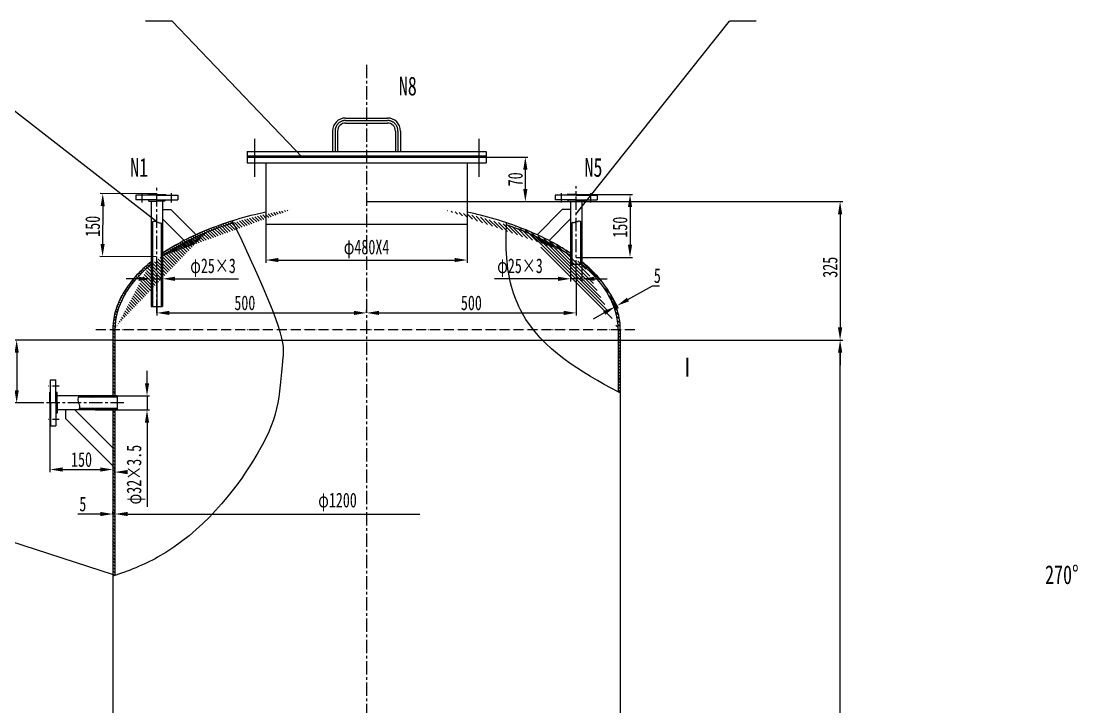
# Model space of a CAD drawing. Extents: x -71325 to -43928, y 2975 to 11014.
# Drawn here: x -70013 to -67494, y 6669 to 8304 of the extents above; entities that cross this region are included whole.
import ezdxf

# ---------------------------------------------------------------- set-up
doc = ezdxf.new("R2010")
doc.units = 0
doc.header["$MEASUREMENT"] = 0
doc.linetypes.add('ACAD_ISO05W100', pattern=[33, 24, -3, 0, -3, 0, -3])
doc.linetypes.add('CENTER', pattern=[50.8, 31.75, -6.35, 6.35, -6.35])
doc.layers.get('0').update_dxf_attribs({"linetype": 'CONTINUOUS'})
doc.layers.get('DEFPOINTS').update_dxf_attribs({"linetype": 'CONTINUOUS'})
doc.layers.add('LAYER1', color=3, linetype='CONTINUOUS')
doc.layers.add('LAYER2', color=1, linetype='CENTER')
doc.styles.get("Standard").update_dxf_attribs({"font": 'txt.shx', "width": 0.7})
doc.styles.add('STYLE1', font='SIMFANG.TTF', dxfattribs={"width": 0.7, "height": 35})
doc.dimstyles.get("Standard").update_dxf_attribs({"dimtxt": 0.18, "dimasz": 0.18, "dimexe": 0.18, "dimexo": 0.0625, "dimgap": 0.09, "dimtad": 0, "dimtih": 1, "dimtoh": 1, "dimdec": 4, "dimzin": 0, "dimdsep": 46, "dimtxsty": 'Standard', "dimcen": 0.09, "dimadec": 0, "dimazin": 0, "dimtfac": 1, "dimtdec": 4, "dimtofl": 0, "dimtmove": 0, "dimatfit": 3, "dimfxl": 0, "dimtolj": 1, "dimtzin": 0, "dimarcsym": 0})
pattern_1 = [(225, (-9345.3885, -114.6603), (2.91681547, -2.91681547), [])]
pattern_2 = [(135, (-9345.3885, -70.66), (-3.8890873, -3.8890873), [])]
pattern_3 = [(225, (-118893.3558, 12512.3767), (2.91681547, -2.91681547), [])]

# ---------------------------------------------------------------- blocks, each defined once
blk = doc.blocks.new('*D87')
at = {"layer": 'DEFPOINTS', "color": 0}
for p in [(-68569.3, 7543.9), (-68060.6, 7543.9), (-68158.3, 5318.9)]:
    blk.add_point(p, dxfattribs=at)
at = {"layer": 'LAYER1', "color": 0, "lineweight": -2}
for p, q in [((-68569.3, 7543.9), (-68054.4, 7543.9)), ((-68060.6, 5348.9), (-68060.6, 7513.9)), ((-68158.3, 5318.9), (-68054.4, 5318.9))]:
    blk.add_line(p, q, dxfattribs=at)
at = {"layer": 'LAYER1', "color": 0}
for points in [[(-68065.6, 7513.9), (-68055.6, 7513.9), (-68060.6, 7543.9)], [(-68065.6, 5348.9), (-68055.6, 5348.9), (-68060.6, 5318.9)]]:
    blk.add_solid(points, dxfattribs=at)
at = {"layer": 'LAYER1', "color": 0, "insert": (-68084.4, 6310.1), "char_height": 35, "attachment_point": 5, "rotation": 90, "style": 'STYLE1'}
blk.add_mtext('\\A1;2225', dxfattribs=at)
blk = doc.blocks.new('*D129')
at = {"layer": 'DEFPOINTS', "color": 0}
for p in [(-69944.8, 7393.9), (-69794.8, 7377.1), (-69794.8, 7235.1)]:
    blk.add_point(p, dxfattribs=at)
at = {"layer": 'LAYER1', "color": 0, "lineweight": -2}
for p, q in [((-69944.8, 7393.9), (-69944.8, 7228.8)), ((-69794.8, 7377.1), (-69794.8, 7228.8)), ((-69914.8, 7235.1), (-69824.8, 7235.1))]:
    blk.add_line(p, q, dxfattribs=at)
at = {"layer": 'LAYER1', "color": 0}
for points in [[(-69914.8, 7240.1), (-69914.8, 7230.1), (-69944.8, 7235.1)], [(-69824.8, 7240.1), (-69824.8, 7230.1), (-69794.8, 7235.1)]]:
    blk.add_solid(points, dxfattribs=at)
at = {"layer": 'LAYER1', "color": 0, "insert": (-69869.4, 7258.8), "char_height": 35, "attachment_point": 5, "style": 'STYLE1'}
blk.add_mtext('\\A1;150', dxfattribs=at)
blk = doc.blocks.new('*D104')
at = {"layer": 'DEFPOINTS', "color": 0}
for p in [(-69837.1, 7410.8), (-69837.1, 7377.1), (-69713.3, 7377.1)]:
    blk.add_point(p, dxfattribs=at)
at = {"layer": 'LAYER1', "color": 0, "lineweight": -2}
for p, q in [((-69713.3, 7440.8), (-69713.3, 7470.8)), ((-69837.1, 7410.8), (-69707, 7410.8)), ((-69713.3, 7410.8), (-69713.3, 7377.1)), ((-69837.1, 7377.1), (-69707, 7377.1)), ((-69713.3, 7347.1), (-69713.3, 7145.8))]:
    blk.add_line(p, q, dxfattribs=at)
at = {"layer": 'LAYER1', "color": 0}
for points in [[(-69718.3, 7440.8), (-69708.3, 7440.8), (-69713.3, 7410.8)], [(-69718.3, 7347.1), (-69708.3, 7347.1), (-69713.3, 7377.1)]]:
    blk.add_solid(points, dxfattribs=at)
at = {"layer": 'LAYER1', "color": 0, "insert": (-69739.7, 7222.9), "char_height": 35, "attachment_point": 5, "rotation": 90, "style": 'STYLE1'}
blk.add_mtext('\\A1;φ32×3.5', dxfattribs=at)
blk = doc.blocks.new('*D109')
at = {"layer": 'DEFPOINTS', "color": 0}
for p in [(-69794.8, 7129), (-69794.8, 7128.9), (-69789.8, 7128.9)]:
    blk.add_point(p, dxfattribs=at)
at = {"layer": 'LAYER1', "color": 0, "lineweight": -2}
for p, q in [((-69794.8, 7128.9), (-69794.8, 7135.2)), ((-69789.8, 7128.9), (-69789.8, 7135.2)), ((-69824.8, 7129), (-69878.1, 7129)), ((-69789.8, 7129), (-69794.8, 7129)), ((-69759.8, 7129), (-69729.8, 7129))]:
    blk.add_line(p, q, dxfattribs=at)
at = {"layer": 'LAYER1', "color": 0}
for points in [[(-69824.8, 7134), (-69824.8, 7124), (-69794.8, 7129)], [(-69759.8, 7134), (-69759.8, 7124), (-69789.8, 7129)]]:
    blk.add_solid(points, dxfattribs=at)
at = {"layer": 'LAYER1', "color": 0, "insert": (-69866.4, 7152.7), "char_height": 35, "attachment_point": 5, "style": 'STYLE1'}
blk.add_mtext('\\A1;5', dxfattribs=at)
blk = doc.blocks.new('*D89')
at = {"layer": 'DEFPOINTS', "color": 0}
for p in [(-69689.9, 7702.2), (-69189.9, 7608.5), (-69189.9, 7608.5)]:
    blk.add_point(p, dxfattribs=at)
at = {"layer": 'LAYER1', "color": 0, "lineweight": -2}
for p, q in [((-69689.9, 7702.2), (-69689.9, 7602.3)), ((-69189.9, 7608.5), (-69189.9, 7614.8)), ((-69659.9, 7608.5), (-69219.9, 7608.5))]:
    blk.add_line(p, q, dxfattribs=at)
at = {"layer": 'LAYER1', "color": 0}
for points in [[(-69659.9, 7613.5), (-69659.9, 7603.5), (-69689.9, 7608.5)], [(-69219.9, 7613.5), (-69219.9, 7603.5), (-69189.9, 7608.5)]]:
    blk.add_solid(points, dxfattribs=at)
at = {"layer": 'LAYER1', "color": 0, "insert": (-69480.1, 7632.3), "char_height": 35, "attachment_point": 5, "style": 'STYLE1'}
blk.add_mtext('\\A1;500', dxfattribs=at)
blk = doc.blocks.new('*D86')
at = {"layer": 'DEFPOINTS', "color": 0}
for p in [(-69690.5, 7892.6), (-69819.3, 7743), (-69691, 7742.6)]:
    blk.add_point(p, dxfattribs=at)
at = {"layer": 'LAYER1', "color": 0, "lineweight": -2}
for p, q in [((-69690.5, 7892.6), (-69825, 7893.1)), ((-69818.9, 7863), (-69819.2, 7773)), ((-69691, 7742.6), (-69825.5, 7743))]:
    blk.add_line(p, q, dxfattribs=at)
at = {"layer": 'LAYER1', "color": 0}
for points in [[(-69823.9, 7863.1), (-69813.9, 7863), (-69818.8, 7893)], [(-69824.2, 7773), (-69814.2, 7773), (-69819.3, 7743)]]:
    blk.add_solid(points, dxfattribs=at)
at = {"layer": 'LAYER1', "color": 0, "insert": (-69842.8, 7815.1), "char_height": 35, "attachment_point": 5, "rotation": 89.8111, "style": 'STYLE1'}
blk.add_mtext('\\A1;150', dxfattribs=at)
blk = doc.blocks.new('*D84')
at = {"layer": 'DEFPOINTS', "color": 0}
for p in [(-69703.3, 7724.1), (-69676.4, 7724.1), (-69703.3, 7689.8)]:
    blk.add_point(p, dxfattribs=at)
at = {"layer": 'LAYER1', "color": 0, "lineweight": -2}
for p, q in [((-69703.3, 7724.1), (-69703.3, 7683.5)), ((-69676.4, 7724.1), (-69676.4, 7683.5)), ((-69733.3, 7689.8), (-69763.3, 7689.8)), ((-69703.3, 7689.8), (-69676.4, 7689.8)), ((-69646.4, 7689.8), (-69495.3, 7689.8))]:
    blk.add_line(p, q, dxfattribs=at)
at = {"layer": 'LAYER1', "color": 0}
for points in [[(-69733.3, 7694.8), (-69733.3, 7684.8), (-69703.3, 7689.8)], [(-69646.4, 7694.8), (-69646.4, 7684.8), (-69676.4, 7689.8)]]:
    blk.add_solid(points, dxfattribs=at)
at = {"layer": 'LAYER1', "color": 0, "insert": (-69555.9, 7716.2), "char_height": 35, "attachment_point": 5, "style": 'STYLE1'}
blk.add_mtext('\\A1;φ25×3', dxfattribs=at)
blk = doc.blocks.new('*D88')
at = {"layer": 'DEFPOINTS', "color": 0}
for p in [(-69189.9, 7873.9), (-68584.8, 7543.9), (-68060.7, 7543.9)]:
    blk.add_point(p, dxfattribs=at)
at = {"layer": 'LAYER1', "color": 0, "lineweight": -2}
for p, q in [((-69189.9, 7873.9), (-68054.4, 7873.9)), ((-68060.7, 7843.9), (-68060.7, 7573.9)), ((-68584.8, 7543.9), (-68054.4, 7543.9))]:
    blk.add_line(p, q, dxfattribs=at)
at = {"layer": 'LAYER1', "color": 0}
for points in [[(-68065.7, 7843.9), (-68055.7, 7843.9), (-68060.7, 7873.9)], [(-68065.7, 7573.9), (-68055.7, 7573.9), (-68060.7, 7543.9)]]:
    blk.add_solid(points, dxfattribs=at)
at = {"layer": 'LAYER1', "color": 0, "insert": (-68084.4, 7717.4), "char_height": 35, "attachment_point": 5, "rotation": 90, "style": 'STYLE1'}
blk.add_mtext('\\A1;325', dxfattribs=at)
blk = doc.blocks.new('*D85')
at = {"layer": 'DEFPOINTS', "color": 0}
for p in [(-68689.9, 7891), (-68689.9, 7740.9), (-68561.6, 7740.9)]:
    blk.add_point(p, dxfattribs=at)
at = {"layer": 'LAYER1', "color": 0, "lineweight": -2}
for p, q in [((-68689.9, 7891), (-68555.3, 7891)), ((-68561.6, 7861), (-68561.6, 7770.9)), ((-68689.9, 7740.9), (-68555.3, 7740.9))]:
    blk.add_line(p, q, dxfattribs=at)
at = {"layer": 'LAYER1', "color": 0}
for points in [[(-68566.6, 7861), (-68556.6, 7861), (-68561.6, 7891)], [(-68566.6, 7770.9), (-68556.6, 7770.9), (-68561.6, 7740.9)]]:
    blk.add_solid(points, dxfattribs=at)
at = {"layer": 'LAYER1', "color": 0, "insert": (-68585.3, 7813), "char_height": 35, "attachment_point": 5, "rotation": 90, "style": 'STYLE1'}
blk.add_mtext('\\A1;150', dxfattribs=at)
blk = doc.blocks.new('*D90')
at = {"layer": 'DEFPOINTS', "color": 0}
for p in [(-68689.9, 7702.2), (-69189.9, 7608.5), (-68689.9, 7608.5)]:
    blk.add_point(p, dxfattribs=at)
at = {"layer": 'LAYER1', "color": 0, "lineweight": -2}
for p, q in [((-68689.9, 7702.2), (-68689.9, 7602.3)), ((-69189.9, 7608.5), (-69189.9, 7614.8)), ((-69159.9, 7608.5), (-68719.9, 7608.5))]:
    blk.add_line(p, q, dxfattribs=at)
at = {"layer": 'LAYER1', "color": 0}
for points in [[(-69159.9, 7613.5), (-69159.9, 7603.5), (-69189.9, 7608.5)], [(-68719.9, 7613.5), (-68719.9, 7603.5), (-68689.9, 7608.5)]]:
    blk.add_solid(points, dxfattribs=at)
at = {"layer": 'LAYER1', "color": 0, "insert": (-68939.9, 7632.3), "char_height": 35, "attachment_point": 5, "style": 'STYLE1'}
blk.add_mtext('\\A1;500', dxfattribs=at)
blk = doc.blocks.new('*D131')
at = {"layer": 'DEFPOINTS', "color": 0}
for p in [(-68703.3, 7724.1), (-68676.4, 7724.1), (-68676.4, 7689.8)]:
    blk.add_point(p, dxfattribs=at)
at = {"layer": 'LAYER1', "color": 0, "lineweight": -2}
for p, q in [((-68703.3, 7724.1), (-68703.3, 7683.5)), ((-68676.4, 7724.1), (-68676.4, 7683.5)), ((-68733.3, 7689.8), (-68884.4, 7689.8)), ((-68676.4, 7689.8), (-68703.3, 7689.8)), ((-68646.4, 7689.8), (-68616.4, 7689.8))]:
    blk.add_line(p, q, dxfattribs=at)
at = {"layer": 'LAYER1', "color": 0}
for points in [[(-68733.3, 7694.8), (-68733.3, 7684.8), (-68703.3, 7689.8)], [(-68646.4, 7694.8), (-68646.4, 7684.8), (-68676.4, 7689.8)]]:
    blk.add_solid(points, dxfattribs=at)
at = {"layer": 'LAYER1', "color": 0, "insert": (-68823.9, 7716.2), "char_height": 35, "attachment_point": 5, "style": 'STYLE1'}
blk.add_mtext('\\A1;φ25×3', dxfattribs=at)
blk = doc.blocks.new('*D132')
at = {"layer": 'DEFPOINTS', "color": 0}
for p in [(-69794.9, 7543.9), (-70024.1, 7393.9), (-69959.2, 7393.9)]:
    blk.add_point(p, dxfattribs=at)
at = {"layer": 'LAYER1', "color": 0, "lineweight": -2}
for p, q in [((-69794.9, 7543.9), (-70030.3, 7543.9)), ((-70024.1, 7513.9), (-70024.1, 7423.9)), ((-69959.2, 7393.9), (-70030.3, 7393.9))]:
    blk.add_line(p, q, dxfattribs=at)
at = {"layer": 'LAYER1', "color": 0}
for points in [[(-70029.1, 7513.9), (-70019.1, 7513.9), (-70024.1, 7543.9)], [(-70029.1, 7423.9), (-70019.1, 7423.9), (-70024.1, 7393.9)]]:
    blk.add_solid(points, dxfattribs=at)
at = {"layer": 'LAYER1', "color": 0, "insert": (-70047.8, 7477), "char_height": 35, "attachment_point": 5, "rotation": 90, "style": 'STYLE1'}
blk.add_mtext('\\A1;100', dxfattribs=at)
blk = doc.blocks.new('*D134')
at = {"layer": 'DEFPOINTS', "color": 0}
for p in [(-69189.8, 7980.3), (-68811.2, 7980.3), (-69189.9, 7873.9)]:
    blk.add_point(p, dxfattribs=at)
at = {"layer": 'LAYER1', "color": 0, "lineweight": -2}
for p, q in [((-69189.8, 7980.3), (-68804.9, 7980.3)), ((-68811.2, 7903.9), (-68811.2, 7950.3)), ((-69189.9, 7873.9), (-68804.9, 7873.9))]:
    blk.add_line(p, q, dxfattribs=at)
at = {"layer": 'LAYER1', "color": 0}
for points in [[(-68816.2, 7950.3), (-68806.2, 7950.3), (-68811.2, 7980.3)], [(-68816.2, 7903.9), (-68806.2, 7903.9), (-68811.2, 7873.9)]]:
    blk.add_solid(points, dxfattribs=at)
at = {"layer": 'LAYER1', "color": 0, "insert": (-68834.9, 7927.1), "char_height": 35, "attachment_point": 5, "rotation": 90, "style": 'STYLE1'}
blk.add_mtext('\\A1;70', dxfattribs=at)
blk = doc.blocks.new('*D135')
at = {"layer": 'DEFPOINTS', "color": 0}
for p in [(-68612.4, 7650.4), (-68608.1, 7652.9), (-68592.7, 7625.6)]:
    blk.add_point(p, dxfattribs=at)
at = {"layer": 'LAYER1', "color": 0, "lineweight": -2}
for p, q in [((-68566.6, 7640.4), (-68508.1, 7673.4)), ((-68508.1, 7673.4), (-68491.1, 7673.4)), ((-68612.4, 7650.4), (-68594, 7617.7)), ((-68608.1, 7652.9), (-68589.6, 7620.2)), ((-68597.1, 7623.2), (-68592.7, 7625.6)), ((-68623.2, 7608.4), (-68649.3, 7593.7))]:
    blk.add_line(p, q, dxfattribs=at)
at = {"layer": 'LAYER1', "color": 0}
for points in [[(-68569, 7644.7), (-68564.1, 7636), (-68592.7, 7625.6)], [(-68625.6, 7612.8), (-68620.7, 7604.1), (-68597.1, 7623.2)]]:
    blk.add_solid(points, dxfattribs=at)
at = {"layer": 'LAYER1', "color": 0, "insert": (-68496.5, 7697.2), "char_height": 35, "attachment_point": 5, "style": 'STYLE1'}
blk.add_mtext('\\A1;5', dxfattribs=at)
blk = doc.blocks.new('*D136')
at = {"layer": 'DEFPOINTS', "color": 0}
for p in [(-69429.9, 7820.3), (-68949.9, 7820.3), (-68949.9, 7734.6)]:
    blk.add_point(p, dxfattribs=at)
at = {"layer": 'LAYER1', "color": 0, "lineweight": -2}
for p, q in [((-69429.9, 7820.3), (-69429.9, 7728.3)), ((-68949.9, 7820.3), (-68949.9, 7728.3)), ((-69399.9, 7734.6), (-68979.9, 7734.6))]:
    blk.add_line(p, q, dxfattribs=at)
at = {"layer": 'LAYER1', "color": 0}
for points in [[(-69399.9, 7739.6), (-69399.9, 7729.6), (-69429.9, 7734.6)], [(-68979.9, 7739.6), (-68979.9, 7729.6), (-68949.9, 7734.6)]]:
    blk.add_solid(points, dxfattribs=at)
at = {"layer": 'LAYER1', "color": 0, "insert": (-69189.8, 7761), "char_height": 35, "attachment_point": 5, "style": 'STYLE1'}
blk.add_mtext('\\A1;φ480X4', dxfattribs=at)

msp = doc.modelspace()

# ---------------------------------------------------------------- hatches: boundary and pattern name
at = {"layer": 'LAYER1'}
h = msp.add_hatch(dxfattribs=at)
h.set_pattern_fill('ANSI31', color=256, scale=44, angle=90, style=0)
edge = h.paths.add_edge_path()
edge.add_spline(control_points=[(-69509.95568, 7827.88483), (-69515.31451, 7826.20584), (-69520.62121, 7824.48455), (-69547.9931, 7815.29689), (-69569.14085, 7807.13497), (-69609.12782, 7789.47133), (-69627.9669, 7779.96973), (-69656.30885, 7763.64202), (-69666.62635, 7757.18287), (-69676.40867, 7750.51749)], knot_values=[5.2721735148, 5.2721735148, 5.2721735148, 5.2721735148, 5.3036065268, 5.3036065268, 5.4359960836, 5.4359960836, 5.5683856404, 5.5683856404, 5.6501317227, 5.6501317227, 5.6501317227, 5.6501317227], degree=3, periodic=0)
edge.add_line((-69676.40867, 7750.51749), (-69676.40867, 7744.45129))
edge.add_ellipse((-69189.85867, 7568.90279), major_axis=(-600, 0), ratio=0.5, start_angle=301.99401172, end_angle=324.18558915, ccw=False)
edge.add_spline(control_points=[(-69507.75704, 7823.33383), (-69508.48554, 7824.84316), (-69509.21841, 7826.36015), (-69509.95568, 7827.88483)], knot_values=[237.017819118, 237.017819118, 237.017819118, 237.017819118, 237.9040429044, 237.9040429044, 237.9040429044, 237.9040429044], degree=3, periodic=0)
h = msp.add_hatch(dxfattribs=at)
h.set_pattern_fill('ANSI31', color=256, scale=44, angle=90, style=0)
edge = h.paths.add_edge_path()
edge.add_ellipse((-69189.85867, 7568.90279), major_axis=(-600, 0), ratio=0.5, start_angle=215.81441085, end_angle=236.21942294)
edge.add_spline(control_points=[(-68703.30867, 7750.51746), (-68712.00544, 7756.44325), (-68721.12518, 7762.20604), (-68738.41639, 7772.35192), (-68746.45447, 7776.79403), (-68754.74458, 7781.11119)], knot_values=[3.7746461566, 3.7746461566, 3.7746461566, 3.7746461566, 3.8473214023, 3.8473214023, 3.9066514673, 3.9066514673, 3.9066514673, 3.9066514673], degree=3, periodic=0)
edge.add_spline(control_points=[(-68783.26502, 7795.01715), (-68784.33642, 7795.50618), (-68785.41129, 7795.99325), (-68806.32433, 7805.40153), (-68827.3251, 7813.65977), (-68851.53974, 7821.94796), (-68853.77844, 7822.70323), (-68856.02704, 7823.4509)], knot_values=[3.9725135713, 3.9725135713, 3.9725135713, 3.9725135713, 3.9797109591, 3.9797109591, 4.1121005158, 4.1121005158, 4.1255199094, 4.1255199094, 4.1255199094, 4.1255199094], degree=3, periodic=0)
edge.add_spline(control_points=[(-68754.74458, 7781.11119), (-68763.94741, 7785.90365), (-68773.46082, 7790.54215), (-68783.26502, 7795.01715)], knot_values=[3.9066514673, 3.9066514673, 3.9066514673, 3.9066514673, 3.9725135713, 3.9725135713, 3.9725135713, 3.9725135713], degree=3, periodic=0)
h = msp.add_hatch(dxfattribs=at)
h.set_pattern_fill('ANSI31', color=256, scale=33, angle=180, style=0)
h.set_pattern_definition(pattern_1)
edge = h.paths.add_edge_path()
edge.add_spline(control_points=[(-69700.40867, 7825.68815), (-69701.38584, 7825.09413), (-69702.35084, 7824.37038), (-69703.30867, 7823.56997)], knot_values=[4.974363389, 4.974363389, 4.974363389, 4.974363389, 8.4194182493, 8.4194182493, 8.4194182493, 8.4194182493], degree=3, periodic=0)
edge.add_line((-69703.30867, 7823.56997), (-69703.30867, 7624.11965))
edge.add_line((-69703.30867, 7624.11965), (-69700.40867, 7624.11965))
edge.add_line((-69700.40867, 7624.11965), (-69700.40867, 7825.68815))
h = msp.add_hatch(dxfattribs=at)
h.set_pattern_fill('ANSI31', color=256, scale=33, angle=180, style=0)
h.set_pattern_definition(pattern_1)
edge = h.paths.add_edge_path()
edge.add_line((-69679.30867, 7624.11965), (-69676.40867, 7624.11965))
edge.add_line((-69676.40867, 7624.11965), (-69676.40867, 7822.79649))
edge.add_spline(control_points=[(-69676.40867, 7822.79649), (-69677.37761, 7822.70855), (-69678.34444, 7822.67586), (-69679.30867, 7822.71099)], knot_values=[30.9986949423, 30.9986949423, 30.9986949423, 30.9986949423, 33.9325851073, 33.9325851073, 33.9325851073, 33.9325851073], degree=3, periodic=0)
edge.add_line((-69679.30867, 7822.71099), (-69679.30867, 7624.11965))
h = msp.add_hatch(dxfattribs=at)
h.set_pattern_fill('ANSI31', color=256, scale=33, angle=180, style=0)
h.set_pattern_definition(pattern_3)
edge = h.paths.add_edge_path()
edge.add_spline(control_points=[(-68679.30867, 7735.92751), (-68678.34195, 7735.91912), (-68677.37528, 7735.90957), (-68676.40867, 7735.89888)], knot_values=[1.5484715641, 1.5484715641, 1.5484715641, 1.5484715641, 1.5532856457, 1.5532856457, 1.5532856457, 1.5532856457], degree=3, periodic=0)
edge.add_line((-68676.40867, 7735.89888), (-68676.40867, 7825.63206))
edge.add_spline(control_points=[(-68676.40867, 7825.63206), (-68678.9172, 7825.17643), (-68682.72314, 7824.09114), (-68688.41304, 7827.07277), (-68695.30197, 7821.23557), (-68700.71922, 7824.43392), (-68703.30867, 7824.46999)], knot_values=[4.29695136, 4.29695136, 4.29695136, 4.29695136, 11.9009317063, 16.1725514713, 24.6352870717, 32.41083515, 32.41083515, 32.41083515, 32.41083515], degree=3, periodic=0)
edge.add_line((-68679.30867, 7825.07186), (-68679.30867, 7735.92751))
h = msp.add_hatch(dxfattribs=at)
h.set_pattern_fill('ANSI31', color=256, scale=33, angle=180, style=0)
h.set_pattern_definition(pattern_3)
edge = h.paths.add_edge_path()
edge.add_spline(control_points=[(-68703.30867, 7735.89892), (-68702.34205, 7735.90962), (-68701.37538, 7735.91916), (-68700.40867, 7735.92754)], knot_values=[1.5883070025, 1.5883070025, 1.5883070025, 1.5883070025, 1.5931210844, 1.5931210844, 1.5931210844, 1.5931210844], degree=3, periodic=0)
edge.add_line((-68700.40867, 7735.92754), (-68700.40867, 7740.97351))
edge.add_line((-68700.40867, 7740.97351), (-68703.30867, 7740.97351))
edge.add_line((-68703.30867, 7740.97351), (-68703.30867, 7735.89892))
edge = h.paths.add_edge_path()
edge.add_line((-68703.30867, 7740.97351), (-68700.40867, 7740.97351))
edge.add_line((-68700.40867, 7740.97351), (-68700.40867, 7822.71099))
edge.add_spline(control_points=[(-68700.40867, 7822.71099), (-68701.3729, 7822.67586), (-68702.33972, 7822.70855), (-68703.30867, 7822.79649)], knot_values=[30.9986949423, 30.9986949423, 30.9986949423, 30.9986949423, 33.9325851073, 33.9325851073, 33.9325851073, 33.9325851073], degree=3, periodic=0)
edge.add_line((-68703.30867, 7822.79649), (-68703.30867, 7740.97351))
h = msp.add_hatch(dxfattribs=at)
h.set_pattern_fill('ANSI31', color=256, scale=44, angle=90, style=0)
h.set_pattern_definition(pattern_2)
edge = h.paths.add_edge_path()
edge.add_spline(control_points=[(-69703.30867, 7730.57813), (-69714.37647, 7721.62913), (-69724.53201, 7712.37929), (-69745.43048, 7690.74886), (-69755.56618, 7678.20685), (-69772.4803, 7652.4829), (-69779.25837, 7639.30018), (-69789.29311, 7612.52514), (-69792.54831, 7598.93273), (-69794.5699, 7579.8255), (-69794.85867, 7574.36415), (-69794.85867, 7568.90279)], knot_values=[5.7293446779, 5.7293446779, 5.7293446779, 5.7293446779, 5.8331647539, 5.8331647539, 5.9655543107, 5.9655543107, 6.0979438675, 6.0979438675, 6.2303334243, 6.2303334243, 6.2831853072, 6.2831853072, 6.2831853072, 6.2831853072], degree=3, periodic=0)
edge.add_ellipse((-69189.85867, 7568.90279), major_axis=(-600, 0), ratio=0.5, start_angle=328.84269057, end_angle=360)
h = msp.add_hatch(dxfattribs=at)
h.set_pattern_fill('ANSI31', color=256, scale=44, angle=90, style=0)
h.set_pattern_definition(pattern_2)
edge = h.paths.add_edge_path()
edge.add_spline(control_points=[(-68584.85867, 7568.90279), (-68584.85867, 7578.00493), (-68585.66137, 7587.10693), (-68588.86079, 7605.22084), (-68591.25731, 7614.23257), (-68599.21112, 7636.57273), (-68605.75258, 7649.79145), (-68622.2062, 7675.60181), (-68632.11792, 7688.19424), (-68653.4179, 7710.7606), (-68664.37381, 7720.84731), (-68676.40867, 7730.5782)], knot_values=[3.1415926536, 3.1415926536, 3.1415926536, 3.1415926536, 3.2296779144, 3.2296779144, 3.3177631752, 3.3177631752, 3.450152732, 3.450152732, 3.5825422887, 3.5825422887, 3.6954334871, 3.6954334871, 3.6954334871, 3.6954334871], degree=3, periodic=0)
edge.add_ellipse((-69189.85867, 7568.90279), major_axis=(-600, 0), ratio=0.5, start_angle=180, end_angle=211.15730943)
h = msp.add_hatch(dxfattribs=at)
h.set_pattern_fill('ANSI31', color=256, scale=44, angle=90, style=0)
h.paths.add_polyline_path([(-69789.83027, 7543.90279), (-69794.83027, 7543.90279), (-69794.83027, 7410.75279), (-69789.83027, 7410.75279)])
h.paths.add_polyline_path([(-69794.83027, 7543.90279), (-69789.83027, 7543.90279), (-69789.83027, 7568.90279), (-69794.83027, 7568.90279)])
edge = h.paths.add_edge_path()
edge.add_line((-69789.83027, 7377.05279), (-69794.83027, 7377.05279))
edge.add_line((-69794.83027, 7377.05279), (-69794.83027, 6980.83497))
edge.add_spline(control_points=[(-69794.83027, 6980.83497), (-69793.162, 6981.37228), (-69791.49531, 6981.91485), (-69789.83027, 6982.46286)], knot_values=[1417.6029367742, 1417.6029367742, 1417.6029367742, 1417.6029367742, 1422.8609179313, 1422.8609179313, 1422.8609179313, 1422.8609179313], degree=3, periodic=0)
edge.add_line((-69789.83027, 6982.46286), (-69789.83027, 7377.05279))
h = msp.add_hatch(dxfattribs=at)
h.set_pattern_fill('ANSI31', color=256, scale=41, angle=90, style=0)
h.set_pattern_definition([(135, (-9345.3885, -70.66), (-3.62392225, -3.62392225), [])])
h.paths.add_polyline_path([(-68589.85867, 7543.90279), (-68584.83027, 7543.90279), (-68584.83027, 7568.90279), (-68589.85867, 7568.90279)])
h = msp.add_hatch(dxfattribs=at)
h.set_pattern_fill('ANSI31', color=256, scale=41, angle=90, style=0)
edge = h.paths.add_edge_path()
edge.add_line((-68584.83027, 7543.90279), (-68589.83027, 7543.90279))
edge.add_line((-68589.83027, 7543.90279), (-68589.83027, 7420.1926))
edge.add_spline(control_points=[(-68589.83027, 7420.1926), (-68588.15457, 7420.57854), (-68586.48779, 7420.96254), (-68584.83027, 7421.34452)], knot_values=[225.5597427975, 225.5597427975, 225.5597427975, 225.5597427975, 228.9133523549, 228.9133523549, 228.9133523549, 228.9133523549], degree=3, periodic=0)
edge.add_line((-68584.83027, 7421.34452), (-68584.83027, 7543.90279))
h = msp.add_hatch(dxfattribs=at)
h.set_pattern_fill('ANSI31', color=256, scale=33, style=0)
h.set_pattern_definition([(45, (-60660.756, -1234.69), (-2.9168155, 2.9168155), [])])
edge = h.paths.add_edge_path()
edge.add_spline(control_points=[(-69875.47827, 7410.75279), (-69876.06385, 7409.6878), (-69876.59636, 7408.62143), (-69877.04142, 7407.55279)], knot_values=[5.3089391668, 5.3089391668, 5.3089391668, 5.3089391668, 8.7482698367, 8.7482698367, 8.7482698367, 8.7482698367], degree=3, periodic=0)
edge.add_line((-69877.04142, 7407.55279), (-69784.83027, 7407.55279))
edge.add_line((-69784.83027, 7407.55279), (-69784.83027, 7410.75279))
edge.add_line((-69784.83027, 7410.75279), (-69875.47827, 7410.75279))
edge = h.paths.add_edge_path()
edge.add_line((-69784.83027, 7377.05279), (-69784.83027, 7380.25279))
edge.add_line((-69784.83027, 7380.25279), (-69874.61473, 7380.25279))
edge.add_spline(control_points=[(-69874.61473, 7380.25279), (-69874.91818, 7379.18602), (-69875.30482, 7378.11937), (-69875.74665, 7377.05279)], knot_values=[37.453484022, 37.453484022, 37.453484022, 37.453484022, 40.7924948157, 40.7924948157, 40.7924948157, 40.7924948157], degree=3, periodic=0)
edge.add_line((-69875.74665, 7377.05279), (-69784.83027, 7377.05279))

# ---------------------------------------------------------------- linework, layer by layer
for p, q in [((-69239.88706, 8073.29572), (-69139.88706, 8073.29572)), ((-69270.88706, 8042.29572), (-69270.88706, 7993.29572)), ((-69258.88706, 8042.29572), (-69258.88706, 7993.29572)), ((-69239.88706, 8061.29572), (-69139.88706, 8061.29572)), ((-69120.88706, 8042.29572), (-69120.88706, 7993.29572)), ((-69108.88706, 8042.29572), (-69108.88706, 7993.29572)), ((-69474.88706, 7993.29572), (-68904.88706, 7993.29572)), ((-69474.88706, 7993.29572), (-69474.88706, 7966.29572)), ((-68904.88706, 7993.29572), (-68904.88706, 7966.29572)), ((-69474.88706, 7983.29572), (-68904.88706, 7983.29572)), ((-69474.88706, 7980.29572), (-68904.88706, 7980.29572)), ((-69474.88706, 7966.29572), (-68904.88706, 7966.29572)), ((-69429.88706, 7966.29572), (-69429.88706, 7820.29572)), ((-68949.88706, 7966.29572), (-68949.88706, 7820.29572)), ((-69689.85867, 7889.37351), (-69739.85867, 7889.37351)), ((-69739.85867, 7889.37351), (-69739.85867, 7877.97351)), ((-69711.35867, 7889.37351), (-69711.35867, 7890.97351)), ((-69689.85867, 7890.97351), (-69711.35867, 7890.97351)), ((-69689.85867, 7890.97351), (-69668.35867, 7890.97351)), ((-69689.85867, 7889.37351), (-69639.85867, 7889.37351)), ((-69668.35867, 7889.37351), (-69668.35867, 7890.97351)), ((-69639.85867, 7889.37351), (-69639.85867, 7877.97351)), ((-68739.85867, 7889.37351), (-68739.85867, 7877.97351)), ((-68689.85867, 7889.37351), (-68739.85867, 7889.37351)), ((-68689.85867, 7890.97351), (-68711.35867, 7890.97351)), ((-68711.35867, 7889.37351), (-68711.35867, 7890.97351)), ((-68689.85867, 7890.97351), (-68668.35867, 7890.97351)), ((-68689.85867, 7889.37351), (-68639.85867, 7889.37351)), ((-68668.35867, 7889.37351), (-68668.35867, 7890.97351)), ((-68639.85867, 7889.37351), (-68639.85867, 7877.97351)), ((-69689.85867, 7877.97351), (-69739.85867, 7877.97351)), ((-69708.85867, 7874.97351), (-69708.85867, 7875.97351)), ((-69708.85867, 7874.97351), (-69689.85867, 7874.97351)), ((-69703.30867, 7874.97351), (-69703.30867, 7624.11965)), ((-69689.85867, 7877.97351), (-69639.85867, 7877.97351)), ((-69670.85867, 7874.97351), (-69689.85867, 7874.97351)), ((-69670.85867, 7874.97351), (-69670.85867, 7875.97351)), ((-68689.85867, 7877.97351), (-68739.85867, 7877.97351)), ((-68708.85867, 7874.97351), (-68708.85867, 7875.97351)), ((-68708.85867, 7874.97351), (-68689.85867, 7874.97351)), ((-68703.30867, 7874.97351), (-68703.30867, 7724.11965)), ((-68689.85867, 7877.97351), (-68639.85867, 7877.97351)), ((-68670.85867, 7874.97351), (-68689.85867, 7874.97351)), ((-68676.40867, 7874.97351), (-68676.40867, 7724.11965)), ((-68670.85867, 7874.97351), (-68670.85867, 7875.97351)), ((-69676.40867, 7854.97351), (-69656.40867, 7854.97351)), ((-68703.30867, 7854.97351), (-68723.30867, 7854.97351)), ((-69700.40867, 7825.68815), (-69700.40867, 7624.11965)), ((-69679.30867, 7822.71099), (-69679.30867, 7624.11965)), ((-69429.88706, 7820.29572), (-68949.88706, 7820.29572)), ((-68700.40867, 7822.71099), (-68700.40867, 7724.11965)), ((-68679.30867, 7825.68815), (-68679.30867, 7724.11965)), ((-68676.40867, 7724.11965), (-68703.30867, 7724.11965)), ((-69703.30867, 7624.11965), (-69676.40867, 7624.11965)), ((-69794.83027, 7568.90279), (-69794.83027, 7410.75279)), ((-69789.83027, 7568.90279), (-69789.83027, 7410.75279)), ((-68589.83027, 7568.90279), (-68589.83027, 7420.1926)), ((-68584.83027, 7568.90279), (-68584.83027, 5629.55279)), ((-69794.85867, 7543.90279), (-68584.83027, 7543.90279)), ((-69943.23027, 7393.90279), (-69943.23027, 7448.90279)), ((-69943.23027, 7448.90279), (-69930.33027, 7448.90279)), ((-69930.33027, 7393.90279), (-69930.33027, 7448.90279)), ((-69944.83027, 7393.90279), (-69944.83027, 7419.40279)), ((-69943.23027, 7419.40279), (-69944.83027, 7419.40279)), ((-69927.83027, 7418.40279), (-69928.33027, 7418.40279)), ((-69927.83027, 7393.90279), (-69927.83027, 7418.40279)), ((-69784.83027, 7410.75279), (-69784.83027, 7377.05279)), ((-69944.83027, 7393.90279), (-69944.83027, 7368.40279)), ((-69943.23027, 7393.90279), (-69943.23027, 7338.90279)), ((-69930.33027, 7393.90279), (-69930.33027, 7338.90279)), ((-69927.83027, 7393.90279), (-69927.83027, 7369.40279)), ((-69943.23027, 7368.40279), (-69944.83027, 7368.40279)), ((-69927.83027, 7369.40279), (-69928.33027, 7369.40279)), ((-69907.83027, 7377.05279), (-69907.83027, 7357.05279)), ((-69794.83027, 7377.05279), (-69794.83027, 5293.90279)), ((-69789.83027, 7377.05279), (-69789.83027, 6982.46286)), ((-69943.23027, 7338.90279), (-69930.33027, 7338.90279))]:
    msp.add_line(p, q)
at = {"ltscale": 2}
for p, q in [((-69676.40867, 7874.97351), (-69676.40867, 7624.11965)), ((-69596.45231, 7795.01715), (-69656.40867, 7854.97351)), ((-68783.26502, 7795.01715), (-68723.30867, 7854.97351)), ((-69624.97275, 7781.11119), (-69676.40867, 7832.5471)), ((-68754.74458, 7781.11119), (-68703.30867, 7832.5471)), ((-69784.83027, 7410.75279), (-69927.83027, 7410.75279)), ((-69784.83027, 7407.55279), (-69877.04142, 7407.55279)), ((-69784.83027, 7377.05279), (-69927.83027, 7377.05279)), ((-69794.83027, 7286.4792), (-69885.40387, 7377.05279)), ((-69784.83027, 7380.25279), (-69874.61473, 7380.25279)), ((-69794.83027, 7244.05279), (-69907.83027, 7357.05279))]:
    msp.add_line(p, q, dxfattribs=at)
for centre, radius, start, end in [((-69239.88706, 8042.29572), 31, 90, 180), ((-69139.88706, 8042.29572), 31, 360, 90), ((-69239.88706, 8042.29572), 19, 90, 180), ((-69139.88706, 8042.29572), 19, 0, 90), ((-69710.85867, 7875.97351), 2, 360, 90), ((-69668.85867, 7875.97351), 2, 90, 180), ((-68710.85867, 7875.97351), 2, 360, 90), ((-68668.85867, 7875.97351), 2, 90, 180), ((-69928.33027, 7420.40279), 2, 180, 270), ((-69928.33027, 7367.40279), 2, 90, 180)]:
    msp.add_arc(centre, radius, start, end)
for start_param, end_param in [(5.2707898259, 5.6581059182), (3.7666720426, 4.1228066874), (5.7393876716, 6.2831853072), (3.1415926536, 3.6853902891)]:
    msp.add_ellipse((-69189.85867, 7568.90279), major_axis=(-600, 0), ratio=0.5, start_param=start_param, end_param=end_param)
for points, knots in [([(-69429.88706, 7848.968), (-69438.95615, 7846.99914), (-69447.9295, 7844.9186), (-69480.66112, 7836.83405), (-69503.75314, 7830.14649), (-69547.9931, 7815.29689), (-69569.14085, 7807.13497), (-69609.12782, 7789.47133), (-69627.9669, 7779.96973), (-69656.30885, 7763.64202), (-69666.62635, 7757.18287), (-69676.40867, 7750.51749)], [5.12202947952, 5.12202947952, 5.12202947952, 5.12202947952, 5.17121697006, 5.17121697006, 5.30360652684, 5.30360652684, 5.43599608362, 5.43599608362, 5.56838564039, 5.56838564039, 5.65013172269, 5.65013172269, 5.65013172269, 5.65013172269]), ([(-68703.30867, 7750.51746), (-68712.00544, 7756.44325), (-68721.12518, 7762.20604), (-68747.98636, 7777.96725), (-68766.65489, 7787.5552), (-68806.32433, 7805.40153), (-68827.3251, 7813.65977), (-68871.29724, 7828.71056), (-68894.2684, 7835.50299), (-68928.49992, 7844.15202), (-68939.12612, 7846.64477), (-68949.88706, 7848.9803)], [3.77464615658, 3.77464615658, 3.77464615658, 3.77464615658, 3.8473214023, 3.8473214023, 3.97971095907, 3.97971095907, 4.11210051585, 4.11210051585, 4.24449007263, 4.24449007263, 4.30285110046, 4.30285110046, 4.30285110046, 4.30285110046]), ([(-69703.30867, 7730.57813), (-69714.37647, 7721.62913), (-69724.53201, 7712.37929), (-69745.43048, 7690.74886), (-69755.56618, 7678.20685), (-69772.4803, 7652.4829), (-69779.25837, 7639.30018), (-69789.29311, 7612.52514), (-69792.54831, 7598.93273), (-69794.5699, 7579.8255), (-69794.85867, 7574.36415), (-69794.85867, 7568.90279)], [5.72934467789, 5.72934467789, 5.72934467789, 5.72934467789, 5.83316475395, 5.83316475395, 5.96555431072, 5.96555431072, 6.0979438675, 6.0979438675, 6.23033342428, 6.23033342428, 6.28318530718, 6.28318530718, 6.28318530718, 6.28318530718]), ([(-68584.85867, 7568.90279), (-68584.85867, 7578.00493), (-68585.66137, 7587.10693), (-68588.86079, 7605.22084), (-68591.25731, 7614.23257), (-68599.21112, 7636.57273), (-68605.75258, 7649.79145), (-68622.2062, 7675.60181), (-68632.11792, 7688.19424), (-68653.4179, 7710.7606), (-68664.37381, 7720.84731), (-68676.40867, 7730.5782)], [3.14159265359, 3.14159265359, 3.14159265359, 3.14159265359, 3.22967791439, 3.22967791439, 3.31776317519, 3.31776317519, 3.45015273197, 3.45015273197, 3.58254228874, 3.58254228874, 3.69543348708, 3.69543348708, 3.69543348708, 3.69543348708])]:
    msp.add_open_spline(points, degree=3, knots=knots)
at = {"layer": 'LAYER1'}
for p, q in [((-69689.85867, 7825.88776), (-70306.11275, 8304.28528)), ((-69653.34906, 8304.28528), (-69716.73327, 8304.28528)), ((-69343.04517, 7980.29572), (-69653.34906, 8304.28528)), ((-68689.85867, 7844.71019), (-68324.33657, 8304.28528)), ((-68260.95236, 8304.28528), (-68324.33657, 8304.28528)), ((-68569.33027, 7543.90279), (-68054.3871, 7543.90279)), ((-68060.6371, 7513.90279), (-68060.6371, 7483.90279)), ((-69789.83027, 7227.78523), (-69789.83027, 7235.19774)), ((-69792.85438, 6984.09454), (-70451.08436, 7196.52297)), ((-69759.83027, 7128.94774), (-69062.5423, 7128.94774))]:
    msp.add_line(p, q, dxfattribs=at)
for points, knots in [([(-69509.95568, 7827.88483), (-69382.31657, 7563.92301), (-69400.70261, 7414.33663), (-69393.384, 7330.03405), (-69604.33781, 7054.26486), (-69757.7, 6992.79366), (-69794.83027, 6980.83497)], [237.017819118, 237.017819118, 237.017819118, 237.017819118, 390.4456887015, 929.0105004166, 1305.8357814304, 1422.8609179313, 1422.8609179313, 1422.8609179313, 1422.8609179313]), ([(-69703.30867, 7823.56997), (-69700.707, 7825.74406), (-69694.70294, 7829.38214), (-69685.41855, 7822.95602), (-69678.98282, 7822.56285), (-69676.40867, 7822.79649)], [4.974363389, 4.974363389, 4.974363389, 4.974363389, 14.3319194385, 26.1382446872, 33.9325851073, 33.9325851073, 33.9325851073, 33.9325851073]), ([(-68584.83027, 7417.56888), (-68586.4961, 7418.44225), (-68675.67241, 7465.19641), (-68815.46536, 7547.96087), (-68859.12549, 7722.29442), (-68857.26237, 7795.536), (-68856.02704, 7823.4509)], [0, 0, 0, 0, 5.646585709, 302.2775329592, 438.3165067177, 522.2200707685, 522.2200707685, 522.2200707685, 522.2200707685]), ([(-68676.40867, 7823.56997), (-68679.01033, 7825.74406), (-68685.01439, 7829.38214), (-68694.29878, 7822.95602), (-68700.73452, 7822.56285), (-68703.30867, 7822.79649)], [4.974363389, 4.974363389, 4.974363389, 4.974363389, 14.3319194385, 26.1382446872, 33.9325851073, 33.9325851073, 33.9325851073, 33.9325851073]), ([(-69875.47827, 7410.75279), (-69877.33387, 7407.37798), (-69880.41453, 7399.48594), (-69872.38603, 7388.13401), (-69874.41011, 7380.27921), (-69875.74665, 7377.05279)], [5.3089391668, 5.3089391668, 5.3089391668, 5.3089391668, 16.2076751728, 30.6919359606, 40.7924948157, 40.7924948157, 40.7924948157, 40.7924948157])]:
    msp.add_open_spline(points, degree=3, knots=knots, dxfattribs=at)
msp.add_point((-69789.83027, 7227.78523), dxfattribs=at)
for points in [[(-68065.6371, 7513.90279), (-68055.6371, 7513.90279), (-68060.6371, 7543.90279)], [(-69759.83027, 7233.94774), (-69759.83027, 7223.94774), (-69789.83027, 7228.94774)]]:
    msp.add_solid(points, dxfattribs=at)
at = {"layer": 'LAYER2'}
for p, q in [((-69189.83027, 8200.32065), (-69189.83027, 4868.42919)), ((-69689.85867, 7608.51607), (-69689.85867, 7910.44711)), ((-68689.85867, 7702.20389), (-68689.85867, 7910.44711)), ((-69768.64657, 7393.90279), (-69959.18408, 7393.90279))]:
    msp.add_line(p, q, dxfattribs=at)
at = {"layer": 'LAYER2', "ltscale": 6}
for p, q in [((-69239.88706, 8067.29572), (-69139.88706, 8067.29572)), ((-69264.88706, 8042.29572), (-69264.88706, 7993.29572)), ((-69114.88706, 8042.29572), (-69114.88706, 7993.29572)), ((-69457.38706, 8023.71224), (-69457.38706, 7932.99511)), ((-68922.38706, 8023.71224), (-68922.38706, 7932.99511))]:
    msp.add_line(p, q, dxfattribs=at)
at = {"layer": 'LAYER2', "ltscale": 0.5}
for p, q in [((-69724.85867, 7871.47351), (-69724.85867, 7897.47351)), ((-69654.85867, 7871.47351), (-69654.85867, 7897.47351)), ((-68724.85867, 7871.47351), (-68724.85867, 7897.47351)), ((-68654.85867, 7871.47351), (-68654.85867, 7897.47351)), ((-69922.77226, 7433.65279), (-69948.77226, 7433.65279)), ((-69922.77226, 7354.15279), (-69948.77226, 7354.15279))]:
    msp.add_line(p, q, dxfattribs=at)
at = {"layer": 'LAYER2', "linetype": 'ACAD_ISO05W100'}
msp.add_line((-69835.45821, 7568.90279), (-68545.96267, 7568.90279), dxfattribs=at)
at = {"layer": 'LAYER2', "ltscale": 6}
for centre, start, end in [((-69239.88706, 8042.29572), 90, 180), ((-69139.88706, 8042.29572), 360, 90)]:
    msp.add_arc(centre, 25, start, end, dxfattribs=at)

# ---------------------------------------------------------------- texts
at = {"layer": 'LAYER1', "char_height": 45, "attachment_point": 1, "style": 'STYLE1'}
for s, insert, width in [('N8', (-69112.85669, 8172.08444), 288.9064185), ('N1', (-69753.42526, 7978.05093), 288.9064185), ('N5', (-68670.16184, 7978.05093), 288.9064185), ('Ⅰ', (-68446.41573, 7501.65043), 297.1083243), ('270°', (-67571.93061, 7006.83109), 288.9064185)]:
    msp.add_mtext(s, dxfattribs=dict(at, insert=insert, width=width))
at = {"layer": 'LAYER1', "insert": (-69259.05035, 7157.49822), "char_height": 35, "attachment_point": 5, "style": 'STYLE1'}
msp.add_mtext('φ1200', dxfattribs=at)

# ---------------------------------------------------------------- dimensions: what is measured, and where the dimension line sits
at = {"layer": 'LAYER1'}
for base, p1, p2, angle, text, override, picture, middle, dimtype in [((-68811.16337, 7980.29572), (-69189.85867, 7873.90256), (-69189.83027, 7980.29572), 90, '70', {"dimscale": 10, "dimtxt": 3.5, "dimasz": 3, "dimexe": 0.625, "dimexo": 0, "dimgap": 0.625, "dimtad": 1, "dimtih": 0, "dimzin": 8, "dimtxsty": 'STYLE1', "dimcen": 2.5, "dimtofl": 1, "dimatfit": 2}, '*D134', (-68811.16337, 7927.09914), 160), ((-69819.28436, 7743.00462), (-69690.49775, 7892.62287), (-69690.99238, 7742.58169), 89.81111826, '150', {"dimscale": 10, "dimtxt": 3.5, "dimasz": 3, "dimexe": 0.625, "dimexo": 0, "dimgap": 0.625, "dimtad": 1, "dimtih": 0, "dimzin": 8, "dimtxsty": 'STYLE1', "dimcen": 2.5, "dimtofl": 1, "dimatfit": 2}, '*D86', (-69819.04692, 7815.03069), 160), ((-68561.56599, 7740.93152), (-68689.85867, 7890.97351), (-68689.85867, 7740.93152), 90, '150', {"dimscale": 10, "dimtxt": 3.5, "dimasz": 3, "dimexe": 0.625, "dimexo": 0, "dimgap": 0.625, "dimtad": 1, "dimtih": 0, "dimzin": 8, "dimtxsty": 'STYLE1', "dimcen": 2.5, "dimtofl": 1, "dimatfit": 2}, '*D85', (-68561.56599, 7812.95798), 160), ((-68060.66549, 7543.90279), (-69189.85867, 7873.90256), (-68584.83027, 7543.90279), 90, '325', {"dimscale": 10, "dimtxt": 3.5, "dimasz": 3, "dimexe": 0.625, "dimexo": 0, "dimgap": 0.625, "dimtad": 1, "dimtih": 0, "dimzin": 8, "dimtxsty": 'STYLE1', "dimcen": 2.5, "dimtofl": 1, "dimatfit": 2}, '*D88', (-68060.66549, 7717.4448), 160), ((-68676.40867, 7689.79061), (-68703.30867, 7724.11965), (-68676.40867, 7724.11965), 180, 'φ25×3', {"dimscale": 10, "dimtxt": 3.5, "dimasz": 3, "dimexe": 0.625, "dimexo": 0, "dimgap": 0.625, "dimtad": 1, "dimtoh": 0, "dimzin": 8, "dimtxsty": 'STYLE1', "dimcen": 2.5, "dimtofl": 1, "dimtmove": 0}, '*D131', (-68823.85596, 7689.79061), 160), ((-68592.69853, 7625.63915), (-68612.43587, 7650.42414), (-68608.08231, 7652.88251), 29.45254052, '5', {"dimscale": 10, "dimtxt": 3.5, "dimasz": 3, "dimexe": 0.625, "dimexo": 0, "dimgap": 0.625, "dimtad": 1, "dimtih": 0, "dimzin": 8, "dimtxsty": 'STYLE1', "dimcen": 2.5, "dimtofl": 1, "dimatfit": 2}, '*D135', (-68496.45569, 7673.42763), 161), ((-70024.09084, 7393.90279), (-69794.85867, 7543.90279), (-69959.18408, 7393.90279), 90, '100', {"dimscale": 10, "dimtxt": 3.5, "dimasz": 3, "dimexe": 0.625, "dimexo": 0, "dimgap": 0.625, "dimtad": 1, "dimtih": 0, "dimzin": 8, "dimtxsty": 'STYLE1', "dimcen": 2.5, "dimtofl": 1, "dimatfit": 2}, '*D132', (-70024.09084, 7476.97283), 160), ((-69713.27952, 7377.05279), (-69837.05552, 7410.75279), (-69837.05552, 7377.05279), 90, 'φ32×3.5', {"dimscale": 10, "dimtxt": 3.5, "dimasz": 3, "dimexe": 0.625, "dimexo": 0, "dimgap": 0.625, "dimtad": 1, "dimtoh": 0, "dimzin": 8, "dimtxsty": 'STYLE1', "dimcen": 2.5, "dimtofl": 1}, '*D104', (-69713.27952, 7222.93387), 160)]:
    dim = msp.add_linear_dim(base=base, p1=p1, p2=p2, angle=angle, text=text, dimstyle='Standard', override=override, dxfattribs=at)
    dim.commit()
    dim.dimension.update_dxf_attribs({"geometry": picture, "text_midpoint": middle, "dimtype": dimtype})
for base, p1, p2, text, override, picture, middle in [((-68949.88706, 7734.59628), (-69429.88706, 7820.29572), (-68949.88706, 7820.29572), 'φ480X4', {"dimscale": 10, "dimtxt": 3.5, "dimasz": 3, "dimexe": 0.625, "dimexo": 0, "dimgap": 0.625, "dimtad": 1, "dimtih": 0, "dimzin": 8, "dimtxsty": 'STYLE1', "dimcen": 2.5, "dimtofl": 1, "dimatfit": 2}, '*D136', (-69189.83027, 7734.59628)), ((-69703.30867, 7689.79061), (-69676.40867, 7724.11965), (-69703.30867, 7724.11965), 'φ25×3', {"dimscale": 10, "dimtxt": 3.5, "dimasz": 3, "dimexe": 0.625, "dimexo": 0, "dimgap": 0.625, "dimtad": 1, "dimtoh": 0, "dimzin": 8, "dimtxsty": 'STYLE1', "dimcen": 2.5, "dimtofl": 1}, '*D84', (-69555.86137, 7689.79061))]:
    dim = msp.add_linear_dim(base=base, p1=p1, p2=p2, text=text, dimstyle='Standard', override=override, dxfattribs=at)
    dim.commit()
    dim.dimension.update_dxf_attribs({"geometry": picture, "text_midpoint": middle, "dimtype": 160})
for base, p1, p2, picture, middle in [((-69189.85867, 7608.51607), (-69689.85867, 7702.20389), (-69189.85867, 7608.51607), '*D89', (-69480.09238, 7608.51607)), ((-69794.83027, 7235.08137), (-69944.83027, 7393.90279), (-69794.83027, 7377.05279), '*D129', (-69869.42767, 7235.08137)), ((-69794.83027, 7128.96547), (-69789.83027, 7128.94774), (-69794.83027, 7128.94774), '*D109', (-69866.44379, 7128.96547))]:
    dim = msp.add_linear_dim(base=base, p1=p1, p2=p2, dimstyle='Standard', override={"dimscale": 10, "dimtxt": 3.5, "dimasz": 3, "dimexe": 0.625, "dimexo": 0, "dimgap": 0.625, "dimtad": 1, "dimtih": 0, "dimzin": 8, "dimtxsty": 'STYLE1', "dimcen": 2.5, "dimtofl": 1, "dimatfit": 2}, dxfattribs=at)
    dim.commit()
    dim.dimension.update_dxf_attribs({"geometry": picture, "text_midpoint": middle, "dimtype": 160})
dim = msp.add_linear_dim(base=(-68689.85867, 7608.51607), p1=(-69189.85867, 7608.51607), p2=(-68689.85867, 7702.20389), dimstyle='Standard', override={"dimscale": 10, "dimtxt": 3.5, "dimasz": 3, "dimexe": 0.625, "dimexo": 0, "dimgap": 0.625, "dimtad": 1, "dimtih": 0, "dimzin": 8, "dimtxsty": 'STYLE1', "dimcen": 2.5, "dimtofl": 1, "dimatfit": 2}, dxfattribs=at)
dim.commit()
dim.dimension.update_dxf_attribs({"geometry": '*D90', "text_midpoint": (-68939.85867, 7632.26607)})
dim = msp.add_linear_dim(base=(-68060.6371, 7543.90279), p1=(-68158.30267, 5318.90279), p2=(-68569.33027, 7543.90279), angle=90, dimstyle='Standard', override={"dimscale": 10, "dimtxt": 3.5, "dimasz": 3, "dimexe": 0.625, "dimexo": 0, "dimgap": 0.625, "dimtad": 1, "dimtih": 0, "dimzin": 8, "dimtxsty": 'STYLE1', "dimcen": 2.5, "dimtofl": 1, "dimatfit": 2}, dxfattribs=at)
dim.commit()
dim.dimension.update_dxf_attribs({"geometry": '*D87', "text_midpoint": (-68060.6371, 6310.08433), "dimtype": 160})

doc.saveas('drawing.dxf')
